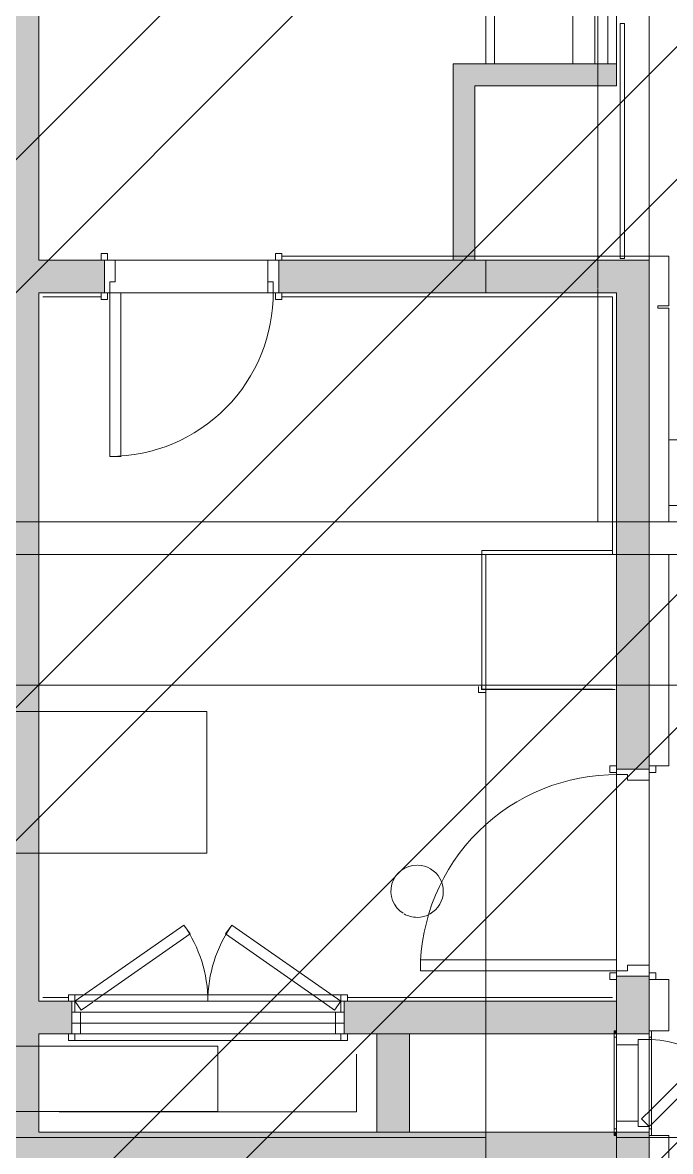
# Model space of a CAD drawing. Header units: millimetres. Extents: x -57519 to 497916, y -349472 to 446842.
# Drawn here: x 298677 to 301650, y 42819 to 47997 of the extents above; entities that cross this region are included whole.
import ezdxf

# ---------------------------------------------------------------- set-up
doc = ezdxf.new("R2010")
doc.units = ezdxf.units.MM
for name, color, linetype, lineweight in [('A-CLNG', 13, 'Continuous', 5), ('A-DETL-GENF', 92, 'Continuous', 5), ('A-DOOR', 31, 'Continuous', 5), ('A-DOOR-FRAM', 31, 'Continuous', 5), ('A-FLOR', 192, 'Continuous', 5), ('A-GLAZ-CURT', 52, 'Continuous', 20), ('A-WALL', 113, 'Continuous', 20), ('A-WALL-PATT', 111, 'Continuous', 20), ('E-LITE-EQPM', 33, 'Continuous', 5), ('Q-CASE', 31, 'Continuous', 5)]:
    doc.layers.add(name, color=color, linetype=linetype, lineweight=lineweight)

# ---------------------------------------------------------------- blocks, each defined once
blk = doc.blocks.new('DLN_Face Base lighting-01 - 240mm _R_-V390-SITE COVERAGE')
at = {"layer": 'E-LITE-EQPM'}
for start, end in [(360, 147.7459), (150, 180), (180, 240), (240, 358.6307)]:
    blk.add_arc((0, 0), 120, start, end, dxfattribs=at)
blk = doc.blocks.new('DLN-Double Door-AP - _AP08_ 1200 x 2000 _WH_-10331318-SITE COVERAGE')
at = {"layer": 'A-DOOR'}
for p, q in [((625, 75), (-625, 75)), ((-625, 75), (-625, 25)), ((625, 25), (625, 75)), ((-625, 25), (-625, -25)), ((-625, 25), (625, 25)), ((625, -25), (625, 25)), ((-625, -25), (-625, -75)), ((-625, -25), (625, -25)), ((-581.3, -34), (-610, -75)), ((-522.8, -75), (-581.3, -34)), ((528.3, -71.1), (581.3, -34)), ((581.3, -34), (609.6, -74.4)), ((625, -75), (625, -25)), ((-625, -75), (625, -75)), ((-610, -75), (-110.3, -424.9)), ((-81.6, -383.9), (-522.8, -75)), ((81.6, -383.9), (522.8, -75)), ((610, -75), (110.3, -424.9)), ((-110.3, -424.9), (-81.6, -383.9)), ((110.3, -424.9), (81.6, -383.9))]:
    blk.add_line(p, q, dxfattribs=at)
for centre, start, end in [((-610, -75), 325, 359.9926), ((610, -75), 180.0074, 215)]:
    blk.add_arc(centre, 610, start, end, dxfattribs=at)
at = {"layer": 'A-DOOR-FRAM'}
for p, q in [((-640, 105), (-640, 75)), ((-640, 105), (640, 105)), ((-610, 105), (-640, 105)), ((-640, 105), (-640, 75)), ((610, 105), (-610, 105)), ((-610, 75), (-610, 105)), ((-610, 75), (-610, 105)), ((610, 105), (610, 75)), ((610, 105), (610, 75)), ((640, 105), (610, 105)), ((640, 75), (640, 105)), ((640, 75), (640, 105)), ((-640, 75), (-625, 75)), ((-640, 75), (-625, 75)), ((-625, 75), (625, 75)), ((-625, 75), (-610, 75)), ((-625, 75), (-625, -75)), ((625, 75), (-625, 75)), ((-585, 75), (-625, 75)), ((-625, 75), (-625, -75)), ((-610, 75), (610, 75)), ((-585, 26.6), (-585, 75)), ((585, 75), (-585, 75)), ((-585, 26.6), (-585, 75)), ((625, 75), (585, 75)), ((585, 73.4), (585, -23.4)), ((585, 73.4), (585, -23.4)), ((610, 75), (625, 75)), ((625, 75), (640, 75)), ((625, 75), (640, 75)), ((625, -75), (625, 75)), ((625, -75), (625, 75)), ((-585, -25), (-585, 23.4)), ((-585, -25), (-585, 23.4)), ((610, -25), (-610, -25)), ((-610, -25), (-585, -25)), ((-610, -75), (-610, -25.6)), ((-610, -75), (-610, -25.6)), ((-585, -25), (585, -25)), ((585, -25), (610, -25)), ((610, -25), (610, -74.4)), ((610, -25), (610, -74.4)), ((-640, -75), (-625, -75)), ((-625, -75), (-640, -75)), ((-640, -75), (-640, -105)), ((-640, -93), (-640, -105)), ((-625, -75), (625, -75)), ((-610, -75), (-625, -75)), ((625, -75), (-625, -75)), ((-625, -75), (-610, -75)), ((610, -75), (-610, -75)), ((-610, -105), (-610, -75)), ((-610, -105), (-610, -75)), ((610, -75), (-610, -75)), ((610, -75), (610, -105)), ((610, -75), (610, -105)), ((625, -75), (610, -75)), ((610, -75), (625, -75)), ((625, -75), (640, -75)), ((640, -75), (625, -75)), ((640, -105), (640, -75)), ((640, -105), (640, -93)), ((-640, -105), (640, -105)), ((-640, -105), (-610, -105)), ((-610, -105), (610, -105)), ((610, -105), (640, -105))]:
    blk.add_line(p, q, dxfattribs=at)
blk = doc.blocks.new('DLN-Single Door__X01_ - _M02a_ 900 x 2450 _WH_-V518-SITE COVERAGE')
at = {"layer": 'A-DOOR'}
for p, q in [((-450, 975), (-400, 975)), ((-450, 75), (-450, 975)), ((-400, 975), (-400, 75)), ((-490, 105), (-460, 105)), ((-490, 75), (-490, 105)), ((-490, 105), (-490, 75)), ((-460, 105), (-490, 105)), ((-460, 105), (-460, 75)), ((-460, 75), (-460, 105)), ((460, 75), (460, 105)), ((460, 105), (490, 105)), ((460, 105), (460, 75)), ((460, 105), (490, 105)), ((490, 105), (490, 75)), ((490, 75), (490, 105)), ((-460, 75), (-490, 75)), ((-490, 75), (-475, 75)), ((-471.9, 75), (-460, 75)), ((-400, 75), (-450, 75)), ((490, 75), (460, 75)), ((475, 75), (460, 75)), ((490, 75), (475, 75)), ((-490, -75), (-460, -75)), ((-490, -105), (-490, -75)), ((-490, -75), (-490, -105)), ((-475, -75), (-490, -75)), ((-460, -75), (-471.9, -75)), ((-460, -75), (-460, -105)), ((-460, -105), (-460, -75)), ((460, -105), (460, -75)), ((460, -75), (490, -75)), ((460, -75), (460, -105)), ((460, -75), (475, -75)), ((475, -75), (490, -75)), ((490, -75), (490, -105)), ((-460, -105), (-490, -105)), ((-490, -105), (-460, -105)), ((490, -105), (460, -105)), ((490, -105), (460, -105))]:
    blk.add_line(p, q, dxfattribs=at)
blk.add_arc((-450, 75), 900, 359.5, 90, dxfattribs=at)
at = {"layer": 'A-DOOR-FRAM'}
for p, q in [((-475, 75), (-450, 75)), ((-475, -75), (-475, 75)), ((-475, 75), (-475, -75)), ((-475, 75), (-460, 75)), ((-460, 75), (-450, 75)), ((-450, 75), (-450, 25)), ((-450, 25), (-450, 75)), ((450, 75), (475, 75)), ((450, 25), (450, 75)), ((450, 75), (450, 25)), ((460, 75), (450, 75)), ((475, 75), (460, 75)), ((475, 75), (475, -75)), ((475, -75), (475, 75)), ((-450, 25), (-425, 25)), ((-450, 25), (-425, 25)), ((-425, 25), (-425, -75)), ((-425, -75), (-425, 25)), ((425, 25), (450, 25)), ((425, -75), (425, 25)), ((450, 25), (425, 25)), ((425, 25), (425, -75)), ((-425, -75), (-475, -75)), ((-460, -75), (-475, -75)), ((-425, -75), (-460, -75)), ((475, -75), (425, -75)), ((425, -75), (460, -75)), ((460, -75), (475, -75))]:
    blk.add_line(p, q, dxfattribs=at)
blk = doc.blocks.new('DLN-Access Panel__AP12_ - _AP12_ 400 x 1100 _WH_-16942930-SITE COVERAGE')
at = {"layer": 'A-DOOR'}
for p, q in [((-240, 75), (-240, 85)), ((-240, 85), (-240, 75)), ((240, 85), (-240, 85)), ((-240, 85), (-228.3, 85)), ((-240, 75), (240, 75)), ((-240, 75), (-225, 75)), ((-225, 85), (-210, 85)), ((-225, 75), (-210, 75)), ((-210, 85), (-210, 75)), ((-210, 85), (210, 85)), ((210, 85), (-210, 85)), ((-210, 75), (-210, 85)), ((-210, 85), (210, 85)), ((210, 75), (-210, 75)), ((-210, 75), (-175, 75)), ((-210, 75), (-175, 75)), ((-175, 75), (175, 75)), ((-175, 75), (175, 75)), ((175, 75), (210, 75)), ((175, 75), (210, 75)), ((210, 85), (210, 75)), ((210, 85), (210, 75)), ((210, 85), (225, 85)), ((210, 75), (225, 75)), ((225, 85), (240, 85)), ((225, 75), (240, 75)), ((240, 75), (240, 85)), ((240, 75), (240, 85)), ((-164.6, -39.6), (-200, -75)), ((-119.3, -85), (-164.6, -39.6)), ((-240, -85), (-240, -75)), ((240, -75), (-240, -75)), ((-240, -75), (-225, -75)), ((-240, -85), (240, -85)), ((-240, -85), (-210, -85)), ((-225, -75), (-210, -75)), ((-210, -75), (-210, -85)), ((-210, -75), (210, -75)), ((-200, -75), (-210, -75)), ((-210, -85), (-210, -75)), ((-210, -75), (-200, -75)), ((210, -85), (-210, -85)), ((-210, -85), (210, -85)), ((-210, -85), (210, -85)), ((-200, -75), (-190, -85)), ((200, -75), (-200, -75)), ((-200, -75), (200, -75)), ((-190, -85), (82.8, -357.8)), ((118.2, -322.5), (-119.3, -85)), ((210, -75), (200, -75)), ((200, -75), (210, -75)), ((210, -75), (210, -85)), ((210, -75), (210, -85)), ((210, -75), (225, -75)), ((210, -85), (240, -85)), ((225, -75), (240, -75)), ((240, -85), (240, -75)), ((82.8, -357.8), (118.2, -322.5))]:
    blk.add_line(p, q, dxfattribs=at)
for start, end in [(315, 358.5193), (358.5193, 359.9875)]:
    blk.add_arc((-200, -75), 400, start, end, dxfattribs=at)
at = {"layer": 'A-DOOR-FRAM'}
for p, q in [((225, 75), (-225, 75)), ((-225, 75), (-225, -75)), ((-225, 75), (-225, -75)), ((-210, 75), (-225, 75)), ((-175, 75), (-210, 75)), ((-175, -25), (-175, 75)), ((-175, -25), (-175, 75)), ((-175, 75), (175, 75)), ((175, 75), (-175, 75)), ((175, 75), (-175, 75)), ((175, -25), (175, 75)), ((175, 75), (175, -25)), ((210, 75), (175, 75)), ((225, 75), (210, 75)), ((225, 75), (225, -75)), ((225, -75), (225, 75)), ((-200, -75), (-200, -25)), ((-200, -75), (-200, -25)), ((-200, -25), (200, -25)), ((-175, -25), (-200, -25)), ((175, -25), (-175, -25)), ((-175, -25), (175, -25)), ((175, -25), (-175, -25)), ((200, -25), (175, -25)), ((200, -75), (200, -25)), ((200, -25), (200, -75)), ((-225, -75), (225, -75)), ((-210, -75), (-225, -75)), ((-200, -75), (-210, -75)), ((200, -75), (-200, -75)), ((200, -75), (-200, -75)), ((200, -75), (-200, -75)), ((210, -75), (200, -75)), ((225, -75), (210, -75))]:
    blk.add_line(p, q, dxfattribs=at)
blk = doc.blocks.new('DLN-Single Door__X01_ - _M09_ 750 x 2450 _WH_-16935555-SITE COVERAGE')
at = {"layer": 'A-DOOR'}
for p, q in [((-385, 105), (-415, 105)), ((-415, 105), (-415, 75)), ((-415, 75), (-415, 105)), ((-415, 105), (-385, 105)), ((-385, 75), (-385, 105)), ((-385, 105), (-385, 75)), ((415, 105), (385, 105)), ((385, 105), (385, 75)), ((415, 105), (385, 105)), ((385, 75), (385, 105)), ((415, 75), (415, 105)), ((415, 105), (415, 75)), ((-415, 75), (-385, 75)), ((-400, 75), (-415, 75)), ((-385, 75), (-400, 75)), ((385, 75), (415, 75)), ((385, 75), (400, 75)), ((400, 75), (415, 75)), ((-385, -75), (-415, -75)), ((-415, -75), (-415, -105)), ((-415, -75), (-400, -75)), ((-415, -105), (-415, -93)), ((-400, -75), (-385, -75)), ((-385, -105), (-385, -75)), ((-385, -75), (-385, -105)), ((-325, -75), (-375, -75)), ((-375, -75), (-375, -825)), ((-325, -825), (-325, -75)), ((415, -75), (385, -75)), ((385, -75), (385, -105)), ((400, -75), (385, -75)), ((385, -105), (385, -75)), ((415, -75), (400, -75)), ((415, -105), (415, -75)), ((415, -93), (415, -105)), ((-415, -105), (-385, -105)), ((-385, -105), (-415, -105)), ((385, -105), (415, -105)), ((385, -105), (415, -105)), ((-375, -825), (-325, -825))]:
    blk.add_line(p, q, dxfattribs=at)
blk.add_arc((-375, -75), 750, 270, 0.5, dxfattribs=at)
at = {"layer": 'A-DOOR-FRAM'}
for p, q in [((-350, 75), (-400, 75)), ((-400, 75), (-400, -75)), ((-400, -75), (-400, 75)), ((-385, 75), (-400, 75)), ((-350, 75), (-385, 75)), ((-350, -25), (-350, 75)), ((-350, 75), (-350, -25)), ((350, 75), (350, -25)), ((400, 75), (350, 75)), ((350, -25), (350, 75)), ((350, 75), (385, 75)), ((385, 75), (400, 75)), ((400, -75), (400, 75)), ((400, 75), (400, -75)), ((-375, -75), (-375, -25)), ((-375, -25), (-350, -25)), ((-375, -25), (-350, -25)), ((-375, -25), (-375, -75)), ((350, -25), (375, -25)), ((375, -25), (350, -25)), ((375, -25), (375, -75)), ((375, -75), (375, -25)), ((-400, -75), (-375, -75)), ((-400, -75), (-385, -75)), ((-385, -75), (-375, -75)), ((375, -75), (400, -75)), ((385, -75), (375, -75)), ((400, -75), (385, -75))]:
    blk.add_line(p, q, dxfattribs=at)
blk = doc.blocks.new('System Panel - _DLN__10_10mm laminated security glass _superclear_-15643323-SITE COVERAGE')
at = {"layer": 'A-GLAZ-CURT', "lineweight": 15}
for p, q in [((538.8, 10), (-538.8, 10)), ((-538.8, 10), (-538.8, -10)), ((538.8, -10), (538.8, 10)), ((-538.8, -10), (538.8, -10))]:
    blk.add_line(p, q, dxfattribs=at)
blk = doc.blocks.new('DLN_Counter Top_C - DLN_Counter Top_C-15994681-SITE COVERAGE')
at = {"layer": 'Q-CASE'}
for p, q in [((-1124.7, 400), (-1124.7, 600)), ((-1124.7, 600), (-1124.7, 560)), ((-1124.7, 560), (-1124.7, 600)), ((-1124.7, 600), (-1124.7, 560)), ((675.3, 600), (-1124.7, 600)), ((675.3, 600), (-1124.7, 600)), ((675.3, 600), (-1124.7, 600)), ((675.3, 600), (-1124.7, 600)), ((675.3, 560), (675.3, 600)), ((675.3, 600), (675.3, 560)), ((675.3, 560), (675.3, 600)), ((675.3, 600), (675.3, 0)), ((-1124.7, 560), (-1124.7, 400)), ((675.3, 560), (-1124.7, 560)), ((675.3, 560), (-1124.7, 560)), ((675.3, 40), (675.3, 560)), ((-1124.7, 316.2), (-1124.7, 400)), ((-1124.7, 400), (-1124.7, 316.2)), ((-1124.7, 0), (-1124.7, 304.1)), ((-1124.7, 304.1), (-1124.7, 40)), ((-1124.7, 40), (-1124.7, 0)), ((-1124.7, 0), (-1124.7, 40)), ((-1124.7, 40), (-1124.7, 0)), ((-1092.5, 40), (-1124.7, 40)), ((-1092.5, 40), (-1124.7, 40)), ((-1124.7, 0), (-1092.5, 0)), ((-1092.5, 0), (-1124.7, 0)), ((-1092.5, 0), (-1124.7, 0)), ((-1092.5, 0), (-1124.7, 0)), ((-692.5, 40), (-1092.5, 40)), ((-692.5, 40), (-1092.5, 40)), ((-1092.5, 0), (-1082.5, 0)), ((-1082.5, 0), (-1092.5, 0)), ((-1082.5, 0), (-1092.5, 0)), ((-1082.5, 0), (-1092.5, 0)), ((-1082.5, 0), (-702.5, 0)), ((-702.5, 0), (-1082.5, 0)), ((-702.5, 0), (-1082.5, 0)), ((-702.5, 0), (-1082.5, 0)), ((-702.5, 0), (-692.9, 0)), ((-692.9, 0), (-702.5, 0)), ((-692.9, 0), (-702.5, 0)), ((-692.9, 0), (-702.5, 0)), ((-692.9, 0), (-192.2, 0)), ((-192.2, 0), (-692.9, 0)), ((-192.2, 0), (-692.9, 0)), ((-192.2, 0), (-692.9, 0)), ((-192.5, 40), (-692.5, 40)), ((-192.5, 40), (-692.5, 40)), ((207.5, 40), (-192.5, 40)), ((207.5, 40), (-192.5, 40)), ((-192.2, 0), (-182.5, 0)), ((-182.5, 0), (-192.2, 0)), ((-182.5, 0), (-192.2, 0)), ((-182.5, 0), (-192.2, 0)), ((-182.5, 0), (197.5, 0)), ((197.5, 0), (-182.5, 0)), ((197.5, 0), (-182.5, 0)), ((197.5, 0), (-182.5, 0)), ((197.5, 0), (207.5, 0)), ((207.5, 0), (197.5, 0)), ((207.5, 0), (197.5, 0)), ((207.5, 0), (197.5, 0)), ((457.3, 40), (207.5, 40)), ((457.3, 40), (207.5, 40)), ((207.5, 0), (457.3, 0)), ((457.3, 0), (207.5, 0)), ((457.3, 0), (207.5, 0)), ((457.3, 0), (207.5, 0)), ((675.3, 40), (457.3, 40)), ((675.3, 40), (457.3, 40)), ((457.3, 0), (675.3, 0)), ((675.3, 0), (457.3, 0)), ((675.3, 0), (457.3, 0)), ((675.3, 0), (457.3, 0)), ((675.3, 0), (675.3, 40)), ((675.3, 40), (675.3, 0)), ((675.3, 0), (675.3, 40))]:
    blk.add_line(p, q, dxfattribs=at)

msp = doc.modelspace()

# ---------------------------------------------------------------- hatches: boundary and pattern name
at = {"layer": 'A-DETL-GENF'}
h = msp.add_hatch(dxfattribs=at)
h.set_pattern_fill('FP_40', color=250, style=0, pattern_type=2)
h.set_pattern_definition([(45, (248763.4, 0), (-1257.236, 1257.236), []), (45, (248763.4, 1905), (-1257.236, 1257.236), [])])
h.paths.add_polyline_path([(325750.1, -8642.5), (328562.7, -8642.5), (328562.7, 4657.5), (341312.7, 4657.5), (341312.7, 30557.5), (342712.7, 30557.5), (342712.7, 48907.7), (339962.7, 48907.7), (339962.7, 52157.5), (338962.7, 52157.5), (338962.7, 53757.5), (297512.7, 53757.5), (297512.7, 52247.5), (286277.7, 52247.5), (286277.7, 34407.5), (285902.7, 34407.5), (285902.7, 7407.5), (286277.7, 7407.5), (286277.7, -2267.5), (315555.2, -2267.5), (315555.2, -8642.5), (321257.1, -8642.5)], flags=0)
at = {"layer": 'A-WALL-PATT', "lineweight": 5, "transparency": 33554560}
for points in [[(298752.7, 42907.5), (298752.7, 52007.5), (298602.7, 52007.5), (298602.7, 42907.5)], [(300652.7, 46907.5), (300752.7, 46907.5), (300752.7, 47807.5), (300652.7, 47807.5), (300652.7, 47158.6)], [(301402.7, 47707.5), (301402.7, 47807.5), (300752.7, 47807.5), (300752.7, 47707.5), (301038.4, 47707.5)], [(301402.7, 45557.5), (301552.7, 45557.5), (301552.7, 46907.5), (301402.7, 46907.5), (301402.7, 45686.5)], [(300452.7, 42907.5), (300452.7, 43357.5), (300302.7, 43357.5), (300302.7, 42907.5)], [(301402.7, 43357.5), (301402.7, 43372.5), (301392.7, 43372.5), (301392.7, 43357.5)], [(301392.7, 42757.5), (301402.7, 42757.5), (301402.7, 42892.5), (301392.7, 42892.5), (301392.7, 42907.5), (298602.7, 42907.5), (298602.7, 42757.5), (301038.4, 42757.5)], [(301402.7, 42892.5), (301402.7, 42907.5), (301392.7, 42904.2), (301392.7, 42892.5)], [(301402.7, 40257.5), (301552.7, 40257.5), (301552.7, 42907.5), (301402.7, 42907.5), (301402.7, 40681.5)]]:
    msp.add_hatch(color=253, dxfattribs=at).paths.add_polyline_path(points, flags=0)
h = msp.add_hatch(color=253, dxfattribs=at)
h.paths.add_polyline_path([(298791.9, 46757.5), (299052.7, 46757.5), (299052.7, 46907.5), (298752.7, 46907.5), (298752.7, 46757.5)], flags=0)
h.paths.add_polyline_path([(301402.7, 46757.5), (301402.7, 46907.5), (299852.7, 46907.5), (299852.7, 46757.5), (301038.4, 46757.5)], flags=0)
h = msp.add_hatch(color=253, dxfattribs=at)
h.paths.add_polyline_path([(301402.7, 43357.5), (301552.7, 43357.5), (301552.7, 43622.5), (301402.7, 43622.5), (301402.7, 43372.5)], flags=0)
h.paths.add_polyline_path([(301402.7, 44572.5), (301552.7, 44572.5), (301552.7, 45557.5), (301402.7, 45557.5), (301402.7, 44587.5)], flags=0)
h = msp.add_hatch(color=253, dxfattribs=at)
h.paths.add_polyline_path([(300452.7, 43357.5), (301392.7, 43357.5), (301392.7, 43372.5), (301402.7, 43372.5), (301402.7, 43507.5), (300152.7, 43507.5), (300152.7, 43357.5), (300302.7, 43357.5)], flags=0)
h.paths.add_polyline_path([(298752.7, 43357.5), (298902.7, 43357.5), (298902.7, 43507.5), (298752.7, 43507.5)], flags=0)

# ---------------------------------------------------------------- linework, layer by layer
at = {"layer": 'A-CLNG'}
for p, q in [((298272.7, 44837.5), (299522.7, 44837.5)), ((299522.7, 44837.5), (299522.7, 44187.5)), ((299522.7, 44187.5), (298272.7, 44187.5)), ((298247.7, 43301.6), (299572.7, 43301.6)), ((299572.7, 43301.6), (299572.7, 43001.6)), ((299572.7, 43001.6), (298247.7, 43001.6))]:
    msp.add_line(p, q, dxfattribs=at)
at = {"layer": 'A-FLOR'}
for p, q in [((301317.7, 51922.5), (301317.7, 46777.1)), ((301552.7, 46925.5), (301552.7, 51407.5)), ((298752.7, 46907.5), (299802.7, 46907.5)), ((299802.7, 46907.5), (299802.7, 46757.5)), ((300802.7, 46757.5), (300802.7, 46907.5)), ((301552.7, 46907.5), (301552.7, 45782.5)), ((301317.7, 46774.5), (301317.7, 45707.5)), ((299867.7, 46757.5), (298752.7, 46757.5)), ((299802.7, 46757.5), (300802.7, 46757.5)), ((301642.7, 46082.5), (311602.7, 46082.5)), ((301552.7, 45782.5), (301552.7, 43625.6)), ((311824.6, 45782.5), (301642.7, 45782.5)), ((311902.7, 45707.5), (286402.7, 45707.5)), ((301317.7, 45707.5), (301352.7, 45707.5)), ((301402.7, 45707.5), (311902.7, 45707.5)), ((296752.7, 45557.5), (300802.7, 45557.5)), ((300802.7, 45557.5), (301402.7, 45557.5)), ((301552.7, 45557.5), (301402.7, 45557.5)), ((301552.7, 45557.5), (301402.7, 45557.5)), ((301402.7, 45557.5), (301552.7, 45557.5)), ((301552.7, 45557.5), (312052.7, 45557.5)), ((312052.7, 45557.5), (301552.7, 45557.5)), ((286587.4, 44957.5), (300802.7, 44957.5)), ((296652.7, 44957.5), (300802.7, 44957.5)), ((300802.7, 39607.5), (300802.7, 44957.5)), ((301402.7, 44957.5), (301384.7, 44957.5)), ((301402.7, 44957.5), (311902.7, 44957.5)), ((301402.7, 44957.5), (301402.7, 43625.6)), ((301402.7, 43625.6), (301402.7, 44957.5)), ((301402.7, 43622.5), (301402.7, 42448)), ((301552.7, 43622.5), (301552.7, 43607.5)), ((301552.7, 43606.8), (301552.7, 42892.5)), ((298752.7, 43507.5), (300167.7, 43507.5)), ((301402.7, 43357.5), (298752.7, 43357.5)), ((301402.7, 42907.5), (301402.7, 43357.5)), ((292987.5, 42882.5), (300802.7, 42882.5)), ((298752.7, 42907.5), (301402.7, 42907.5)), ((301402.7, 42757.5), (301402.7, 42882.5)), ((311902.7, 42882.5), (301402.7, 42882.5))]:
    msp.add_line(p, q, dxfattribs=at)
at = {"layer": 'A-WALL', "lineweight": 5}
for p, q in [((298752.7, 46907.5), (298752.7, 52157.5)), ((301202.7, 47807.5), (301202.7, 51407.5)), ((301302.7, 51407.5), (301302.7, 47807.5)), ((300652.7, 47807.5), (300652.7, 46907.5)), ((301402.7, 47807.5), (300652.7, 47807.5)), ((301402.7, 47707.5), (301402.7, 47807.5)), ((300752.7, 46907.5), (300752.7, 47707.5)), ((300752.7, 47707.5), (301402.7, 47707.5)), ((299052.7, 46757.5), (299052.7, 46907.5)), ((299870.2, 46907.5), (299852.7, 46907.5)), ((299852.7, 46907.5), (299852.7, 46757.5)), ((301552.7, 45557.5), (301552.7, 46907.5)), ((298752.7, 43507.5), (298752.7, 46757.5)), ((301402.7, 46757.5), (301402.7, 46757.5)), ((301402.7, 46757.5), (301402.7, 45557.5)), ((301317.7, 45707.5), (286477.7, 45707.5)), ((301402.7, 45707.5), (301402.7, 45707.5)), ((301402.7, 45557.5), (301402.7, 45707.5)), ((301402.7, 45707.5), (301402.7, 45557.5)), ((301384.7, 45575.5), (301384.7, 45557.5)), ((300802.7, 45557.5), (301402.7, 45557.5)), ((301402.7, 45557.5), (301402.7, 44957.5)), ((301402.7, 45557.5), (301552.7, 45557.5)), ((301552.7, 44572.5), (301552.7, 45557.5)), ((301642.7, 45557.5), (311884.7, 45557.5)), ((301402.7, 45097.7), (301402.7, 44957.5)), ((300782.7, 44937.5), (300782.7, 44953.8)), ((300802.7, 44957.5), (301402.7, 44957.5)), ((301552.7, 43625.6), (301552.7, 44957.5)), ((300769.7, 44924.5), (300769.7, 44951.5)), ((300802.7, 44924.5), (300769.7, 44924.5)), ((301396.9, 44937.5), (300782.7, 44937.5)), ((301402.7, 43625.6), (301402.7, 44937.5)), ((301402.7, 44572.5), (301552.7, 44572.5)), ((301402.7, 43622.5), (301402.7, 42882.5)), ((301402.7, 43622.5), (301402.7, 43525.5)), ((301552.7, 43622.5), (301402.7, 43622.5)), ((301552.7, 42911.7), (301552.7, 43622.5)), ((301552.7, 43357.5), (301552.7, 43622.5)), ((298902.7, 43357.5), (298902.7, 43507.5)), ((300152.7, 43507.5), (300152.7, 43357.5)), ((298752.7, 42907.5), (298752.7, 43357.5)), ((300452.7, 42907.5), (300452.7, 43357.5)), ((301402.7, 43357.5), (301552.7, 43357.5)), ((301552.7, 42907.5), (301402.7, 42907.5)), ((301552.7, 42882.5), (301552.7, 42907.5)), ((301552.7, 40257.5), (301552.7, 42907.5))]:
    msp.add_line(p, q, dxfattribs=at)
at = {"layer": 'A-WALL', "lineweight": 18}
for p, q in [((301642.7, 46925.5), (299870.2, 46925.5)), ((301552.7, 46925.5), (301552.7, 45707.5)), ((301552.7, 46907.5), (301552.7, 46925.5)), ((301642.7, 46697.5), (301642.7, 46925.5)), ((299870.2, 46907.5), (301552.7, 46907.5)), ((299037.7, 46757.5), (298770.7, 46757.5)), ((298770.7, 46739.5), (299037.7, 46739.5)), ((299037.7, 46739.5), (299037.7, 46757.5)), ((301402.7, 46757.5), (299867.7, 46757.5)), ((299867.7, 46757.5), (299867.7, 46739.5)), ((299867.7, 46739.5), (301384.7, 46739.5)), ((301384.7, 46739.5), (301384.7, 45575.5)), ((301402.7, 45557.5), (301402.7, 46757.5)), ((301592.7, 46687.5), (301592.7, 46697.5)), ((301592.7, 46697.5), (301642.7, 46697.5)), ((301642.7, 46687.5), (301592.7, 46687.5)), ((301642.7, 45707.5), (301642.7, 46687.5)), ((301552.7, 45707.5), (301642.7, 45707.5)), ((300784.7, 45575.5), (300784.7, 44939.5)), ((301384.7, 45575.5), (300784.7, 45575.5)), ((300802.7, 44957.5), (300802.7, 45557.5)), ((300802.7, 45557.5), (301402.7, 45557.5)), ((301552.7, 45557.5), (301552.7, 44587.5)), ((301642.7, 45557.5), (301552.7, 45557.5)), ((301642.7, 44587.5), (301642.7, 45557.5)), ((301384.7, 44957.5), (300802.7, 44957.5)), ((300784.7, 44939.5), (301384.7, 44939.5)), ((301552.7, 44587.5), (301642.7, 44587.5)), ((301552.7, 43606.8), (301552.7, 43372.5)), ((301642.7, 43606.8), (301552.7, 43606.8)), ((301642.7, 43372.5), (301642.7, 43606.8)), ((298887.7, 43525.5), (298770.7, 43525.5)), ((298770.7, 43507.5), (298887.7, 43507.5)), ((298887.7, 43507.5), (298887.7, 43525.5)), ((301384.7, 43525.5), (300167.7, 43525.5)), ((300167.7, 43525.5), (300167.7, 43507.5)), ((300167.7, 43507.5), (301402.7, 43507.5)), ((301402.7, 43507.5), (301402.7, 43525.5)), ((300302.7, 43357.5), (300209.7, 43357.5)), ((300302.7, 42907.5), (300302.7, 43357.5)), ((301552.7, 43372.5), (301642.7, 43372.5)), ((300209.7, 43264.5), (300209.7, 43000.5)), ((300209.7, 43000.5), (298845.7, 43000.5)), ((298845.7, 42907.5), (300302.7, 42907.5)), ((301552.7, 42892.5), (301552.7, 33897.5)), ((301642.7, 42892.5), (301552.7, 42892.5)), ((301642.7, 33897.5), (301642.7, 42892.5))]:
    msp.add_line(p, q, dxfattribs=at)
at = {"layer": 'A-WALL', "color": 10, "lineweight": 5}
msp.add_line((301352.7, 45707.5), (301402.7, 45707.5), dxfattribs=at)

# ---------------------------------------------------------------- block references
at = {"layer": 'A-DOOR'}
msp.add_blockref('DLN-Single Door__X01_ - _M09_ 750 x 2450 _WH_-16935555-SITE COVERAGE', (299452.7, 46832.5), dxfattribs=at)
for name, p, rotation in [('DLN-Single Door__X01_ - _M02a_ 900 x 2450 _WH_-V518-SITE COVERAGE', (301477.7, 44097.5), 90), ('DLN-Double Door-AP - _AP08_ 1200 x 2000 _WH_-10331318-SITE COVERAGE', (299527.7, 43432.5), 180), ('DLN-Access Panel__AP12_ - _AP12_ 400 x 1100 _WH_-16942930-SITE COVERAGE', (301477.7, 43132.5), 90)]:
    msp.add_blockref(name, p, dxfattribs=dict(at, rotation=rotation))
at = {"layer": 'A-GLAZ-CURT', "lineweight": 5, "rotation": 270}
msp.add_blockref('System Panel - _DLN__10_10mm laminated security glass _superclear_-15643323-SITE COVERAGE', (301429.7, 47453.7), dxfattribs=at)
at = {"layer": 'E-LITE-EQPM', "rotation": 90}
msp.add_blockref('DLN_Face Base lighting-01 - 240mm _R_-V390-SITE COVERAGE', (300487.7, 44012.5), dxfattribs=at)
at = {"layer": 'Q-CASE', "rotation": 270.0000000000001}
msp.add_blockref('DLN_Counter Top_C - DLN_Counter Top_C-15994681-SITE COVERAGE', (300802.7, 48482.8), dxfattribs=at)

doc.saveas('drawing.dxf')
